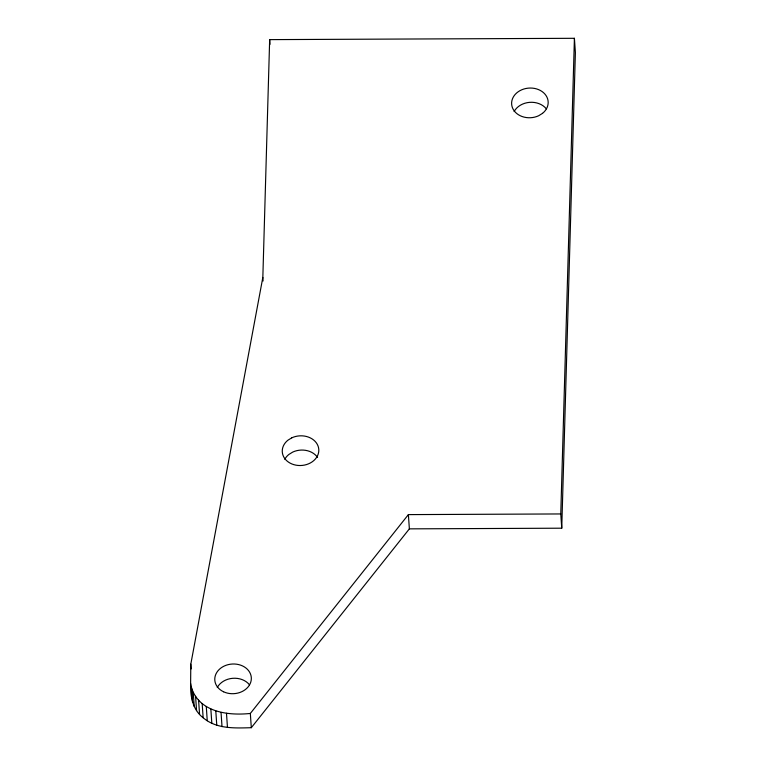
<?xml version="1.0" encoding="UTF-8"?>
<svg xmlns="http://www.w3.org/2000/svg" width="766" height="766" viewBox="0 0 766 766"><rect width="100%" height="100%" fill="white"/><g stroke="black" fill="none" stroke-linecap="round" stroke-linejoin="round"><path stroke-width="1.15" d="M190.619 683.559L190.801 664.17L262.834 277.445L269.661 39.621L574.414 38.3L575.381 52.548L561.746 528.195L409.37 528.856L251.305 727.7C234.99 728.14 216.424 729.165 203.143 717.752C192.611 709.785 190.188 695.997 190.619 683.559L191.577 688.012L192.544 702.25M191.586 697.807L191.653 690.961M561.746 528.195L560.779 513.948L574.414 38.3M251.305 727.7L250.338 713.452L408.393 514.608L560.779 513.948M191.577 688.012C199.553 712.418 228.45 715.741 250.338 713.452M408.393 514.608L409.37 528.856M269.661 39.621L269.977 44.361M262.834 277.445L263.083 281.007M226.487 713.261L227.464 727.509M221.039 712.399L222.016 726.647M215.801 710.963L216.768 725.211M210.851 708.981L211.818 723.228M206.284 706.482L207.251 720.72M202.176 703.504L203.143 717.752M198.595 700.114L199.562 714.352M195.598 696.351L196.565 710.599M193.243 692.292L194.219 706.539M190.801 664.17L191.127 668.919M217.285 687.485A18.307 14.851 -3.9 0 1 232.653 678.312A18.307 14.851 -3.9 0 1 249.457 684.775M284.77 459.303A18.307 14.851 -3.9 0 1 288.878 454.458L292.727 452.084A18.307 14.851 -3.9 0 1 317.555 457.417M514.139 111.52A18.307 14.851 -3.9 0 1 529.507 102.357A18.307 14.851 -3.9 0 1 546.311 108.82M542.529 113.349L538.68 115.733A18.307 14.851 -3.9 0 1 511.65 104.272A18.307 14.851 -3.9 0 1 536.554 88.904A18.307 14.851 -3.9 0 1 542.529 113.349M291.76 437.836L287.901 440.22A18.307 14.851 -3.9 0 0 293.876 464.665A18.307 14.851 -3.9 0 0 318.78 449.297A18.307 14.851 -3.9 0 0 291.76 437.836M223.538 691.765A18.307 14.851 -3.9 0 0 251.334 678.772A18.307 14.851 -3.9 0 0 224.275 666.018A18.307 14.851 -3.9 0 0 223.538 691.765"/></g></svg>
